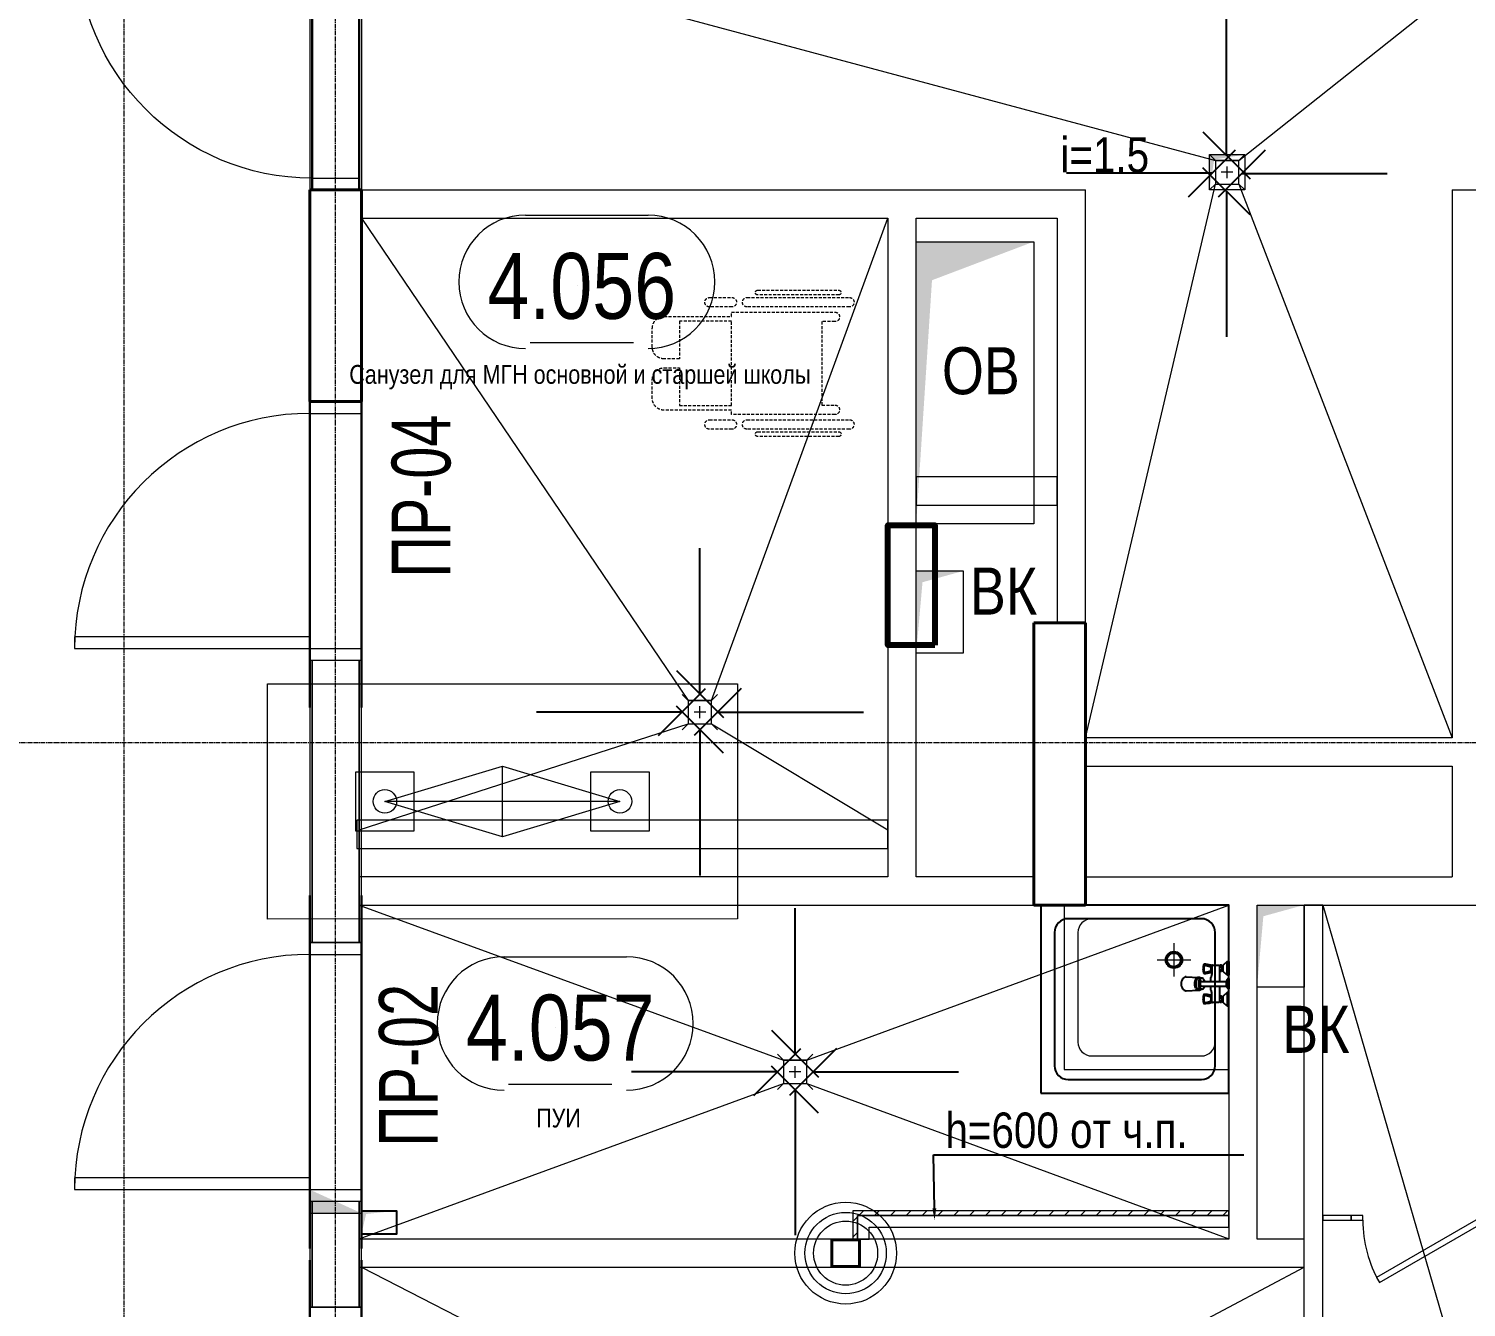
# Model space of a CAD drawing. Header units: millimetres. Extents: x -65509 to 912790, y 446 to 713294.
# Drawn here: x 495096 to 501211, y 549183 to 554618 of the extents above; entities that cross this region are included whole.
import ezdxf
from ezdxf import colors
from ezdxf.entities.mleader import LeaderData, LeaderLine
from ezdxf.enums import TextEntityAlignment as Align
from ezdxf.math import Vec2, Vec3

# ---------------------------------------------------------------- set-up
doc = ezdxf.new("R2010")
doc.units = ezdxf.units.MM
for name, pattern in [('CENTER2', [28.575, 19.05, -3.175, 3.175, -3.175]), ('DASHED', [19.05, 12.7, -6.35]), ('HIDDEN2', [4.7625, 3.175, -1.5875])]:
    doc.linetypes.add(name, pattern=pattern)
doc.layers.get('Defpoints').update_dxf_attribs({"color": 250})
for name, color, linetype, lineweight in [('АИ_Оборудование', 250, 'Continuous', 25), ('АИ_Сантехника', 4, 'Continuous', 0), ('АР_Area', 250, 'Continuous', 5), ('АР_Двери', 5, 'Continuous', 9), ('АР_Колонны', 250, 'Continuous', 30), ('АР_Сантехника_МГН', 4, 'Continuous', 0), ('АР_Стены ГКЛ', 250, 'Continuous', 15), ('АР_Стены ЖБ', 250, 'Continuous', 35), ('АР_Стены кирпич', 250, 'Continuous', 20), ('АР_Стены ПЕНОблок', 250, 'Continuous', 20), ('АР_Тонкая', 250, 'Continuous', 5), ('ВК_Шахты', 250, 'Continuous', 9), ('Двери кабины', 250, 'Continuous', 0), ('КМ_Фахверки', 250, 'Continuous', 25), ('ОВ_Кондиционирование', 250, 'Continuous', 25), ('ОВ_Шахты', 250, 'Continuous', 5), ('РД_Воронки с кровли', 250, 'Continuous', 18), ('РД_Оси_100', 250, 'Continuous', 0), ('РД_Разуклонка к трапам', 124, 'Continuous', 0)]:
    doc.layers.add(name, color=color, linetype=linetype, lineweight=lineweight)
for name, color, linetype, lineweight, plot in [('АР_Делит', 250, 'Continuous', 0, False), ('РД_Проем', 250, 'Continuous', 0, False), ('РД_проем_инж перемыч_подсчет', 250, 'Continuous', 30, False)]:
    doc.layers.add(name, color=color, linetype=linetype, lineweight=lineweight, plot=plot)
doc.layers.add('РД_Перемычка инж проемов', color=250, linetype='Continuous')
doc.styles.add('Arial0', font='arial.ttf')
doc.styles.add('style1', font='ARIALN.TTF')
doc.styles.add('ккк', font='isocpeur.ttf', dxfattribs={"width": 0.85, "oblique": 15})
doc.dimstyles.new('scale_100', dxfattribs={"dimtxt": 250, "dimasz": 125, "dimexe": 60, "dimexo": 100, "dimgap": 30, "dimtad": 1, "dimdec": 0, "dimdsep": 46, "dimtxsty": 'style1', "dimblk": 'OBLIQUE', "dimcen": 150, "dimdle": 60, "dimclrd": 256, "dimclre": 256, "dimclrt": 256, "dimadec": 0, "dimazin": 0, "dimtfac": 1, "dimtdec": 0, "dimtmove": 1, "dimatfit": 3, "dimldrblk": 'OBLIQUE', "dimfxl": 1, "dimtolj": 1, "dimtzin": 0, "dimarcsym": 0})

# ---------------------------------------------------------------- blocks, each defined once
blk = doc.blocks.new('ПУЭ_смеситель')
for p, q in [((-106.8, 75.7), (-106.8, 52.1)), ((-104.6, 79.7), (-80.6, 74.1)), ((-73.2, 76.1), (-73.2, 51.7)), ((-72, 76.1), (-73.2, 76.1)), ((-72, 76.1), (-72, 39.1)), ((-69.8, 78.9), (-40.8, 78.9)), ((-36.8, 79.1), (-38.8, 76.5)), ((-38.8, 10), (-38.8, 76.9)), ((-38.8, 73.9), (-36.8, 71.7)), ((-36.8, 71.7), (-38.8, 68.9)), ((-36.8, 60.1), (-38.8, 62.9)), ((-30.6, 79.1), (-36.8, 79.1)), ((-36.8, 71.7), (-30.6, 71.7)), ((-28.4, 76.5), (-30.6, 79.1)), ((-30.6, 71.7), (-28.4, 73.9)), ((-30.6, 71.7), (-28.4, 68.9)), ((-30.6, 60.1), (-28.4, 62.9)), ((-28.4, 55.3), (-28.4, 76.5)), ((-24.2, 76.5), (-28.4, 76.5)), ((-7.4, 95.1), (-24.2, 79.5)), ((-24.2, 52.3), (-24.2, 79.5)), ((-7.4, 36.7), (-7.4, 95.1)), ((-7.4, 95.1), (0, 95.1)), ((0, 95.1), (0, 36.7)), ((-182.5, 29.4), (-128.2, 26.9)), ((-114, 23.4), (-128, 23.4)), ((-114.7, 10), (-10, 10)), ((-104.6, 48.1), (-80.6, 53.7)), ((-76.1, 10), (-76.1, 26.7)), ((-73.2, 51.7), (-72, 51.7)), ((-38.8, 57.9), (-36.8, 60.1)), ((-36.8, 52.7), (-38.8, 55.3)), ((-36.8, 60.1), (-30.6, 60.1)), ((-30.6, 52.7), (-36.8, 52.7)), ((-30.6, 60.1), (-28.4, 57.9)), ((-28.4, 55.3), (-30.6, 52.7)), ((-24.2, 55.3), (-28.4, 55.3)), ((-7.4, 36.7), (-24.2, 52.3)), ((-3, 22), (-10, 12.5)), ((-10, -12.5), (-10, 12.5)), ((0, 36.7), (-7.4, 36.7)), ((-3, -22), (-3, 22)), ((0, 22), (-3, 22)), ((0, 22), (0, -22)), ((-182.5, -29.4), (-128.2, -27.1)), ((-114, -23.4), (-128, -23.4)), ((-114.7, -10), (-10, -10)), ((-106.8, -52.7), (-106.8, -76.3)), ((-104.6, -48.7), (-80.6, -54.3)), ((-76.1, -27.2), (-76.1, -10)), ((-73.2, -52.3), (-72, -52.3)), ((-73.2, -76.7), (-73.2, -52.3)), ((-72, -76.7), (-72, -39.7)), ((-38.8, -76.5), (-38.8, -10)), ((-36.8, -52.7), (-38.8, -55.3)), ((-38.8, -57.9), (-36.8, -60.1)), ((-36.8, -60.1), (-38.8, -62.9)), ((-30.6, -52.7), (-36.8, -52.7)), ((-36.8, -60.1), (-30.6, -60.1)), ((-28.4, -55.3), (-30.6, -52.7)), ((-30.6, -60.1), (-28.4, -57.9)), ((-30.6, -60.1), (-28.4, -62.9)), ((-24.2, -55.3), (-28.4, -55.3)), ((-28.4, -76.5), (-28.4, -55.3)), ((-7.4, -36.7), (-24.2, -52.3)), ((-24.2, -79.5), (-24.2, -52.3)), ((-3, -22), (-10, -12.5)), ((0, -36.7), (-7.4, -36.7)), ((-7.4, -36.7), (-7.4, -95.1)), ((0, -22), (-3, -22)), ((0, -95.1), (0, -36.7)), ((-104.6, -80.3), (-80.6, -74.7)), ((-72, -76.7), (-73.2, -76.7)), ((-40.8, -79.5), (-69.8, -79.5)), ((-38.8, -76.5), (-40.8, -79.5)), ((-36.8, -71.7), (-38.8, -68.9)), ((-38.8, -73.9), (-36.8, -71.7)), ((-36.8, -79.1), (-38.8, -76.5)), ((-36.8, -71.7), (-30.6, -71.7)), ((-30.6, -79.1), (-36.8, -79.1)), ((-30.6, -71.7), (-28.4, -68.9)), ((-30.6, -71.7), (-28.4, -73.9)), ((-28.4, -76.5), (-30.6, -79.1)), ((-24.2, -76.5), (-28.4, -76.5)), ((-7.4, -95.1), (-24.2, -79.5)), ((0, -95.1), (-7.4, -95.1))]:
    blk.add_line(p, q)
for centre, radius, start, end in [((-53.2, 62.6), 57, 157.82246, 178.68627), ((-53.2, 65.2), 57, 181.31373, 202.17754), ((-102.1, 75.7), 4.74, 122.37841, 180), ((-98.9, 84), 7.1, 178.68627, 216.61398), ((-121.6, -121.7), 206.4, 77.12471, 85.66633), ((-98.5, 173.6), 94, 266.28017, 279.93305), ((-85.6, 64.5), 10.8, 356.71851, 62.52899), ((-85.6, 63.3), 10.8, 297.47101, 3.28149), ((-77.4, 75.7), 4.17, 5.28608, 65.1491), ((-69.8, 76.7), 2.26, 90, 193.68555), ((-40.8, 76.9), 2, 0, 90), ((-159.3, 0), 43.2, 164.27804, 195.72198), ((-170.7, 3.2), 31.3, 145.79984, 164.27804), ((-178, 8.1), 22.6, 121.36202, 145.79984), ((-182.5, 15.6), 13.9, 87.34582, 121.36203), ((-106.7, -0.1), 39.8, 164.35894, 195.64108), ((-117.3, 2.9), 28.8, 145.94422, 164.35894), ((-124, 7.4), 20.7, 121.50035, 145.94422), ((-96.7, 0), 43.8, 167.53823, 192.46179), ((-112.2, 3.4), 27.9, 151.91881, 167.53823), ((-122, 8.6), 16.9, 127.82457, 151.91881), ((-128.2, 14.3), 12.6, 58.49965, 121.50034), ((-128, 16.4), 7, 90, 127.82457), ((-85.2, 0), 43.8, 167.53823, 192.46179), ((-100.7, 3.4), 27.9, 151.91881, 167.53823), ((-82.7, 0), 43.8, 167.53823, 192.46179), ((-98.2, 3.4), 27.9, 151.91881, 167.53823), ((-110.5, 8.6), 16.9, 127.82457, 151.91881), ((-107.9, 8.6), 16.9, 127.82457, 151.91881), ((-108.3, 0), 13.7, 163.28473, 196.71526), ((-132.5, 7.4), 20.7, 50.6316, 58.49965), ((-111.4, 1), 10.4, 144.05789, 163.28473), ((-116.5, 16.4), 7, 90, 127.82457), ((-113.5, 2.4), 7.92, 119.74058, 144.05789), ((-114, 16.4), 7, 52.17543, 127.82459), ((-114.7, 4.7), 5.33, 90, 119.74058), ((-120.1, 8.6), 16.9, 28.08119, 52.17543), ((-102.1, 52.1), 4.74, 180, 237.62159), ((-121.6, 249.6), 206.4, 274.33367, 282.87529), ((-98.9, 43.9), 7.1, 143.38602, 181.31373), ((-129.8, 3.4), 27.9, 13.62703, 28.08119), ((-98.5, -45.7), 94, 80.06695, 93.71983), ((-92.9, 39.1), 20.9, 323.49598, 0), ((-77.4, 52.1), 4.17, 294.8509, 354.71392), ((-170.7, -3.2), 31.3, 195.72196, 214.20016), ((-178, -8.1), 22.6, 214.20016, 238.63798), ((-182.5, -15.6), 13.9, 238.63798, 270), ((-182.5, -15.6), 13.9, 270, 274.97735), ((-117.3, -3), 28.8, 195.64106, 214.05578), ((-124, -7.6), 20.7, 214.05578, 238.49965), ((-112.2, -3.4), 27.9, 192.46177, 208.08119), ((-122, -8.6), 16.9, 208.08119, 232.17543), ((-128.2, -14.5), 12.6, 238.49965, 301.50036), ((-128, -16.4), 7, 232.17543, 270), ((-100.7, -3.4), 27.9, 192.46177, 208.08119), ((-98.2, -3.4), 27.9, 192.46177, 208.08119), ((-110.5, -8.6), 16.9, 208.08119, 232.17543), ((-107.9, -8.6), 16.9, 208.08119, 232.17543), ((-132.5, -7.6), 20.7, 301.50035, 309.98498), ((-111.4, -1), 10.4, 196.71527, 215.94211), ((-116.5, -16.4), 7, 232.17543, 270), ((-113.5, -2.4), 7.92, 215.94211, 240.25942), ((-114, -16.4), 7, 232.17543, 307.82455), ((-114.7, -4.7), 5.33, 240.25942, 270), ((-53.2, -65.8), 57, 157.82246, 178.68627), ((-120.1, -8.6), 16.9, 307.82457, 331.91881), ((-102.1, -52.7), 4.74, 122.37841, 180), ((-98.9, -44.4), 7.1, 178.68627, 216.61398), ((-121.6, -250.1), 206.4, 77.12471, 85.66633), ((-129.8, -3.4), 27.9, 331.91881, 346.37297), ((-98.5, 45.2), 94, 266.28017, 279.93305), ((-85.6, -63.9), 10.8, 356.71851, 62.52899), ((-92.9, -39.7), 20.9, 0, 36.50402), ((-77.4, -52.7), 4.17, 5.28608, 65.1491), ((-53.2, -63.2), 57, 181.31373, 202.17754), ((-102.1, -76.3), 4.74, 180, 237.62159), ((-121.6, 121.2), 206.4, 274.33367, 282.87529), ((-98.9, -84.5), 7.1, 143.38602, 181.31373), ((-98.5, -174.1), 94, 80.06695, 93.71983), ((-85.6, -65.1), 10.8, 297.47101, 3.28149), ((-77.4, -76.3), 4.17, 294.8509, 354.71392), ((-69.8, -77.2), 2.26, 166.31445, 270)]:
    blk.add_arc(centre, radius, start, end)
blk = doc.blocks.new('Поддон 600х600')
at = {"lineweight": 0}
for p, q in [((200, -260.9), (200, -139.1)), ((139.1, -200), (260.9, -200))]:
    blk.add_line(p, q, dxfattribs=at)
blk.add_lwpolyline([(600, -600), (600, 0), (0, 0), (0, -600)], close=True)
blk.add_lwpolyline([(550, -500), (550, -100, 0.414214), (500, -50), (100, -50, 0.414214), (50, -100), (50, -500, 0.414214), (100, -550), (500, -550, 0.414214)], format="xyb", close=True)
for radius in [30, 25]:
    blk.add_circle((200, -200), radius)
blk = doc.blocks.new('otv')
at = {"linetype": 'Continuous'}
blk.add_lwpolyline([(0, -1), (0, 0), (1, 0), (1, -1)], close=True, dxfattribs=at)
blk.add_solid([(0, -1), (0, 0), (0.1346, -0.1366), (1, 0)], dxfattribs=at)
blk = doc.blocks.new('Ф_крпич 120')
at = {"layer": 'АР_Делит', "color": 1}
for radius in [216.3, 173, 136.2]:
    blk.add_circle((60, -60), radius, dxfattribs=at)
at = {"layer": 'КМ_Фахверки'}
blk.add_lwpolyline([(0, 0), (120, 0), (120, -120), (0, -120)], close=True, dxfattribs=at)
at = {"layer": 'КМ_Фахверки', "lineweight": 5}
blk.add_lwpolyline([(6, -6), (114, -6), (114, -114), (6, -114)], close=True, dxfattribs=at)
blk = doc.blocks.new('_Oblique')
at = {"color": 0, "linetype": 'ByBlock', "lineweight": -2}
blk.add_line((-0.5, -0.5), (0.5, 0.5), dxfattribs=at)
blk = doc.blocks.new('A$Cd7e03b91')
at = {"layer": 'РД_Разуклонка к трапам', "lineweight": 0}
for p, q in [((-100, 100), (-150, 150)), ((100, 100), (150, 150)), ((-50, 0), (50, 0)), ((0, -50), (0, 50)), ((-100, -100), (-150, -150)), ((100, -100), (150, -150))]:
    blk.add_line(p, q, dxfattribs=at)
blk.add_lwpolyline([(-100, 100), (100, 100), (100, -100), (-100, -100), (-100, 100)], dxfattribs=at)
blk.add_lwpolyline([(-100, 100), (100, 100), (100, -100), (-100, -100), (-100, 100)], dxfattribs=at)
blk = doc.blocks.new('СОШ_2200_АР_ОСИ_М100_28.05.24')
at = {"layer": 'РД_Оси_100', "linetype": 'CENTER2'}
blk.add_line((119910, 45300), (94200, 45300), dxfattribs=at)
for points in [[(105900, 139938.679), (105900, -6155)], [(106800, -6155), (106800, 139938.679)]]:
    blk.add_lwpolyline(points, dxfattribs=at)
blk = doc.blocks.new('Коляска')
at = {"layer": 'АИ_Сантехника', "linetype": 'DASHED', "lineweight": 0}
for p, q in [((-310.9, 71.7), (-310.9, -273.5)), ((-290.9, -273.5), (-290.9, 71.7)), ((-279.8, 116.6), (-279.8, -318.4)), ((-239.8, -318.4), (-239.8, 116.6)), ((239.8, 116.6), (239.8, -318.4)), ((279.8, -318.4), (279.8, 116.6)), ((290.9, 71.7), (290.9, -273.5)), ((310.9, -273.5), (310.9, 71.7)), ((-217.5, 55), (-217.5, -385)), ((-177.5, 0), (-177.5, 55)), ((177.5, 0), (-177.5, 0)), ((177.5, 55), (177.5, 0)), ((217.5, -385), (217.5, 55)), ((-279.8, -383.4), (-279.8, -478.4)), ((-239.8, -478.4), (-239.8, -383.4)), ((-217.5, -385), (-199, -385)), ((-199, -385), (-199, -671.7)), ((-179, -606.7), (-179, -385)), ((-179, -385), (179, -385)), ((179, -385), (179, -606.7)), ((199, -671.7), (199, -385)), ((199, -385), (217.5, -385)), ((239.8, -383.4), (239.8, -478.4)), ((279.8, -478.4), (279.8, -383.4)), ((-19, -606.7), (-179, -606.7)), ((-19, -671.7), (-19, -606.7)), ((179, -606.7), (19, -606.7)), ((19, -606.7), (19, -671.7)), ((-149, -721.7), (-69, -721.7)), ((69, -721.7), (149, -721.7))]:
    blk.add_line(p, q, dxfattribs=at)
for centre, radius, start, end in [((-259.8, 116.6), 20, 0, 180), ((259.8, 116.6), 20, 0, 180), ((-300.9, 71.7), 10, 0, 180), ((-197.5, 55), 20, 0, 180), ((197.5, 55), 20, 0, 180), ((300.9, 71.7), 10, 0, 180), ((-300.9, -273.5), 10, 180, 0), ((300.9, -273.5), 10, 180, 0), ((-259.8, -318.4), 20, 180, 0), ((-259.8, -383.4), 20, 0, 180), ((259.8, -318.4), 20, 180, 0), ((259.8, -383.4), 20, 0, 180), ((-259.8, -478.4), 20, 180, 0), ((259.8, -478.4), 20, 180, 0), ((-149, -671.7), 50, 180, 270), ((-69, -671.7), 50, 270, 0), ((69, -671.7), 50, 180, 270), ((149, -671.7), 50, 270, 0)]:
    blk.add_arc(centre, radius, start, end, dxfattribs=at)
blk = doc.blocks.new('A$Cd58bfb5e')
at = {"layer": 'РД_Воронки с кровли', "lineweight": 0, "ltscale": 2}
for p, q in [((-500, -0.3), (0, 149.7)), ((0, -150.3), (0, 149.8)), ((0, 149.7), (500, 0.3)), ((500, 0.3), (-500, -0.3)), ((500, 0.3), (0, -150.3)), ((0, -150.3), (-500, -0.3))]:
    blk.add_line(p, q, dxfattribs=at)
at = {"layer": 'РД_Воронки с кровли'}
for points in [[(1000, 500.3), (1000, -499.7), (-1000, -500.3), (-1000, 499.7)], [(625, -125.3), (625, 124.7), (375, 124.7), (375, -125.3)]]:
    blk.add_lwpolyline(points, close=True, dxfattribs=at)
at = {"layer": 'РД_Воронки с кровли', "linetype": 'Continuous', "lineweight": 0}
blk.add_lwpolyline([(-625, -125.3), (-375, -125.3), (-375, 124.7), (-625, 124.7)], close=True, dxfattribs=at)
at = {"layer": 'РД_Воронки с кровли', "lineweight": 0}
for centre in [(-500, 0.3), (500, 0.3)]:
    blk.add_circle(centre, 50, dxfattribs=at)
blk = doc.blocks.new('воронки с кровли')
at = {"layer": 'РД_Воронки с кровли', "lineweight": 70}
blk.add_blockref('A$Cd58bfb5e', (-123940.8, 237323.2), dxfattribs=at)
blk = doc.blocks.new('800х800')
at = {"lineweight": 0}
for p, q in [((-233.3, -162.3), (-233.3, -304.4)), ((-304.4, -233.3), (-162.3, -233.3))]:
    blk.add_line(p, q, dxfattribs=at)
blk.add_lwpolyline([(-800, -800), (0, -800), (0, 0), (-800, 0)], close=True)
blk.add_lwpolyline([(-683.3, -741.7), (-116.7, -741.7, 0.414214), (-58.3, -683.3), (-58.3, -116.7, 0.414214), (-116.7, -58.3), (-683.3, -58.3, 0.414214), (-741.7, -116.7), (-741.7, -683.3, 0.414214)], format="xyb", close=True)
for radius in [35, 29.2]:
    blk.add_circle((-233.3, -233.3), radius)
blk = doc.blocks.new('MOK-МаркаПом_овал_ареал')
for p, q in [((-2.986, 3.764), (3.522, 3.764)), ((-2.75, -3), (2.75, -3))]:
    blk.add_line(p, q)
for centre, radius, start, end in [((-2.986, 0.215), 3.55, 90, 270), ((3.522, 0.215), 3.55, 270, 90), ((-7.411, 0), 7.161, 0, 0.00095)]:
    blk.add_arc(centre, radius, start, end)
at = {"color": 0, "style": 'style1'}
blk.add_attdef('АР-ПОМЕЩЕНИЕ:НОМЕР', text='', height=3, dxfattribs=at).set_placement((0.261, 0), align=Align.MIDDLE)
blk = doc.blocks.new('MOK-МаркаПеремычки')
at = {"color": 0, "style": 'ккк', "oblique": 15, "width": 0.85}
blk.add_attdef('АР-ПРОЕМ:ПЕРЕМЫЧКА', text='', height=2.5, dxfattribs=at).set_placement((0, 0), align=Align.MIDDLE)

msp = doc.modelspace()

# ---------------------------------------------------------------- hatches: boundary and pattern name
at = {"layer": 'АР_Стены ГКЛ', "linetype": 'Continuous', "lineweight": 0}
h = msp.add_hatch(dxfattribs=at)
h.set_pattern_fill('ANSI31', color=256, scale=15, angle=-360, style=0)
h.set_pattern_definition([(45, (389600.88, 506283.32), (-33.67596, 33.67596), [])])
h.paths.add_polyline_path([(498600.882, 549593.318), (498620.882, 549573.318), (500200.882, 549573.318), (500200.882, 549593.318)], flags=0)
h = msp.add_hatch(dxfattribs=at)
h.set_pattern_fill('ANSI31', color=256, scale=15, style=0)
h.set_pattern_definition([(45, (389600.88, 506283.32), (-33.67596, 33.67596), [])])
h.paths.add_polyline_path([(498600.882, 549473.318), (498620.882, 549473.318), (498620.882, 549573.318), (498600.882, 549593.318)], flags=0)
at = {"layer": 'ОВ_Кондиционирование', "linetype": 'Continuous', "lineweight": 5}
for points in [[(496290.882, 549683.318), (496290.882, 549583.318), (496400.882, 549633.318)], [(496290.882, 549583.318), (496510.882, 549583.318), (496400.882, 549633.318)]]:
    msp.add_hatch(color=256, dxfattribs=at).paths.add_polyline_path(points, flags=0)

# ---------------------------------------------------------------- linework, layer by layer
at = {"layer": 'АР_Двери', "linetype": 'Continuous', "lineweight": 9}
for points in [[(496500.882, 553983.318), (496500.882, 553933.318), (496300.882, 553933.318), (496300.882, 553983.318)], [(496510.882, 552983.318), (496510.882, 553033.318), (496290.882, 553033.318), (496290.882, 552983.318)], [(496290.882, 551983.318), (496290.882, 552033.318), (495290.882, 552033.318), (495290.882, 551983.318)], [(496510.882, 551983.318), (496510.882, 551933.318), (496290.882, 551933.318), (496290.882, 551983.318)], [(496510.882, 550683.318), (496510.882, 550733.318), (496290.882, 550733.318), (496290.882, 550683.318)], [(496290.882, 549683.318), (496290.882, 549733.318), (495290.882, 549733.318), (495290.882, 549683.318)], [(496510.882, 549683.318), (496510.882, 549633.318), (496290.882, 549633.318), (496290.882, 549683.318)], [(496510.882, 549133.322), (496510.882, 549183.322), (496290.882, 549183.322), (496290.882, 549133.322)]]:
    msp.add_lwpolyline(points, close=True, dxfattribs=at)
at = {"layer": 'АР_Двери', "linetype": 'Continuous', "lineweight": 9, "extrusion": (0, 0, -1)}
msp.add_arc((-496300.882, 554983.318), 1000, 270, 0, dxfattribs=at)
at = {"layer": 'АР_Двери', "linetype": 'Continuous', "lineweight": 9}
for centre in [(496290.882, 551983.318), (496290.882, 549683.318)]:
    msp.add_arc(centre, 1000, 90, 180, dxfattribs=at)
at = {"layer": 'АР_Делит', "lineweight": 80}
msp.add_lwpolyline([(498950.882, 551998.383), (498750.882, 551998.383), (498750.882, 552508.383), (498950.882, 552508.383)], close=True, dxfattribs=at)
at = {"layer": 'АР_Колонны', "linetype": 'HIDDEN2', "lineweight": 25}
for p, q in [((496290.882, 553933.318), (496510.882, 553933.318)), ((496290.882, 553033.318), (496290.882, 553933.318)), ((496510.882, 553933.318), (496510.882, 553033.318)), ((496510.882, 553033.318), (496290.882, 553033.318)), ((499370.883, 552093.318), (499590.883, 552093.318)), ((499370.883, 550893.318), (499370.883, 552093.318)), ((499590.883, 552093.318), (499590.883, 550893.318)), ((499590.883, 550893.318), (499370.883, 550893.318))]:
    msp.add_line(p, q, dxfattribs=at)
at = {"layer": 'АР_Колонны', "linetype": 'Continuous', "lineweight": 35}
for p, q in [((496290.882, 553933.318), (496290.882, 553033.318)), ((496510.882, 553933.318), (496290.882, 553933.318)), ((496510.882, 553033.318), (496510.882, 553933.318)), ((496290.882, 553033.318), (496510.882, 553033.318)), ((499370.883, 552093.318), (499370.883, 550893.318)), ((499590.883, 552093.318), (499370.883, 552093.318)), ((499590.883, 550893.318), (499590.883, 552093.318)), ((499370.883, 550893.318), (499590.883, 550893.318))]:
    msp.add_line(p, q, dxfattribs=at)
at = {"layer": 'АР_Стены ГКЛ', "linetype": 'Continuous', "lineweight": 5}
for p, q in [((500200.882, 549593.318), (498600.882, 549593.318)), ((498600.882, 549593.318), (498600.882, 549473.318)), ((500200.882, 549573.318), (498620.882, 549573.318)), ((498620.882, 549573.318), (500200.882, 549573.318)), ((498620.882, 549573.318), (498620.882, 549473.318)), ((498620.882, 549473.318), (498620.882, 549573.318)), ((500200.882, 549573.318), (500200.882, 549593.318)), ((500200.882, 549523.318), (500200.882, 549573.318)), ((498670.882, 549523.318), (500200.882, 549523.318)), ((498670.882, 549473.318), (498670.882, 549523.318)), ((498600.882, 549473.318), (498620.882, 549473.318)), ((498620.882, 549473.318), (498670.882, 549473.318))]:
    msp.add_line(p, q, dxfattribs=at)
at = {"layer": 'АР_Стены ГКЛ', "linetype": 'Continuous', "lineweight": 15}
for p, q in [((500720.882, 549573.318), (500600.882, 549573.318)), ((500600.882, 549573.318), (500600.882, 549553.318)), ((500720.882, 549553.318), (500720.882, 549573.318)), ((500600.882, 549553.318), (500720.882, 549553.318))]:
    msp.add_line(p, q, dxfattribs=at)
at = {"layer": 'АР_Стены ЖБ', "linetype": 'Continuous', "lineweight": 40}
for p, q in [((496510.882, 553933.318), (496290.882, 553933.318)), ((496290.882, 553933.318), (496290.882, 553033.318)), ((496510.882, 553033.318), (496510.882, 553933.318)), ((496290.882, 553033.318), (496510.882, 553033.318)), ((499590.883, 552093.318), (499370.883, 552093.318)), ((499370.883, 552093.318), (499370.883, 550893.318)), ((499590.883, 550893.318), (499590.883, 552093.318)), ((499370.883, 550893.318), (499590.883, 550893.318))]:
    msp.add_line(p, q, dxfattribs=at)
at = {"layer": 'АР_Стены кирпич', "linetype": 'Continuous', "lineweight": 20}
for p, q in [((496510.882, 553933.319), (499590.883, 553933.318)), ((496510.882, 553933.319), (496510.882, 553813.319)), ((499590.883, 552093.289), (499590.883, 553933.318)), ((501150.408, 553933.318), (501470.882, 553933.318)), ((501150.408, 553933.318), (501150.408, 553813.318)), ((496510.882, 553813.319), (498750.882, 553813.318)), ((498750.882, 553813.318), (498750.882, 551013.318)), ((498870.882, 551013.318), (498870.882, 553813.318)), ((498870.882, 553813.318), (499470.883, 553813.318)), ((499470.883, 553813.318), (499470.883, 552093.289)), ((501150.408, 553813.318), (501150.882, 553813.318)), ((501150.882, 553813.318), (501150.882, 551603.318)), ((498870.805, 552713.551), (498870.805, 552593.551)), ((499470.883, 552713.551), (498870.805, 552713.551)), ((499470.883, 552593.551), (499470.883, 552713.551)), ((498870.805, 552593.551), (499470.883, 552593.551)), ((499470.883, 552093.289), (499590.883, 552093.289)), ((499590.883, 551603.318), (499590.883, 551483.318)), ((501150.882, 551603.318), (499590.883, 551603.318)), ((499590.883, 551483.318), (501150.882, 551483.318)), ((501150.882, 551483.318), (501150.882, 551013.318)), ((498750.882, 551253.318), (496491.263, 551253.318)), ((496491.263, 551253.318), (496491.263, 551133.318)), ((498750.882, 551133.318), (498750.882, 551253.318)), ((496491.263, 551133.318), (498750.882, 551133.318)), ((498750.882, 551013.318), (496500.882, 551013.318)), ((496500.882, 551013.318), (496500.882, 550893.318)), ((499370.883, 551013.318), (498870.882, 551013.318)), ((499370.883, 550893.318), (499370.883, 551013.318)), ((499590.883, 551013.318), (501150.882, 551013.318)), ((499590.883, 551013.318), (499590.883, 550893.318)), ((496500.882, 550893.318), (499370.883, 550893.318)), ((499590.883, 550893.318), (500200.882, 550893.318)), ((500200.882, 550893.318), (500200.882, 549473.318)), ((500320.882, 550893.318), (504100.882, 550893.318)), ((500320.882, 549473.318), (500320.882, 550893.318)), ((496500.882, 549473.318), (496500.882, 549353.318)), ((500200.882, 549473.318), (496500.882, 549473.318)), ((500520.882, 549473.318), (500320.882, 549473.318)), ((500520.882, 549353.318), (500520.882, 549473.318)), ((496500.882, 549353.318), (500520.882, 549353.318))]:
    msp.add_line(p, q, dxfattribs=at)
at = {"layer": 'АР_Стены ПЕНОблок', "linetype": 'Continuous', "lineweight": 20}
for p, q in [((496500.882, 553034.318), (496300.882, 553034.318)), ((496300.882, 553034.318), (496300.882, 553033.318)), ((496300.882, 553033.318), (496500.882, 553033.318)), ((496500.882, 553033.318), (496500.882, 553034.318)), ((496500.882, 551933.318), (496300.882, 551933.318)), ((496300.882, 551933.318), (496300.882, 550733.318)), ((496500.882, 550733.318), (496500.882, 551933.318)), ((500600.882, 550893.318), (500520.882, 550893.318)), ((500520.882, 548973.318), (500520.882, 550893.318)), ((500600.882, 548973.318), (500600.882, 550893.318)), ((496300.882, 550733.318), (496500.882, 550733.318)), ((496500.882, 549633.318), (496300.882, 549633.318)), ((496300.882, 549633.318), (496300.882, 549183.322)), ((496500.882, 549183.322), (496500.882, 549633.318)), ((496300.882, 549183.322), (496500.882, 549183.322))]:
    msp.add_line(p, q, dxfattribs=at)
at = {"layer": 'АР_Тонкая', "linetype": 'Continuous', "lineweight": 0}
for p, q in [((496300.882, 553034.318), (496290.882, 553034.318)), ((496290.882, 553034.318), (496290.882, 553033.318)), ((496290.882, 553033.318), (496300.882, 553033.318)), ((496300.882, 553033.318), (496300.882, 553034.318)), ((496510.882, 553034.318), (496500.882, 553034.318)), ((496500.882, 553034.318), (496500.882, 553033.318)), ((496500.882, 553033.318), (496510.882, 553033.318)), ((496510.882, 553033.318), (496510.882, 553034.318)), ((496300.882, 551933.318), (496290.882, 551933.318)), ((496290.882, 551933.318), (496290.882, 550733.318)), ((496300.882, 550733.318), (496300.882, 551933.318)), ((496510.882, 551933.318), (496500.882, 551933.318)), ((496500.882, 551933.318), (496500.882, 550733.318)), ((496510.882, 550733.318), (496510.882, 551933.318)), ((496290.882, 550733.318), (496300.882, 550733.318)), ((496500.882, 550733.318), (496510.882, 550733.318)), ((496300.882, 549633.318), (496290.882, 549633.318)), ((496290.882, 549633.318), (496290.882, 549183.322)), ((496300.882, 549183.322), (496300.882, 549633.318)), ((496510.882, 549633.318), (496500.882, 549633.318)), ((496500.882, 549633.318), (496500.882, 549183.322)), ((496510.882, 549183.322), (496510.882, 549633.318)), ((496290.882, 549183.322), (496300.882, 549183.322)), ((496500.882, 549183.322), (496510.882, 549183.322))]:
    msp.add_line(p, q, dxfattribs=at)
at = {"layer": 'Двери кабины', "linetype": 'Continuous', "lineweight": 0}
for points in [[(500770.882, 549573.318), (500720.882, 549573.318), (500720.882, 549553.318), (500770.882, 549553.318)], [(501300.882, 549553.318), (501288.382, 549574.969), (500829.389, 549309.969), (500841.889, 549288.318)]]:
    msp.add_lwpolyline(points, close=True, dxfattribs=at)
msp.add_arc((501300.882, 549553.318), 530, 180.0000013, 210.0000013, dxfattribs=at)
at = {"layer": 'ОВ_Кондиционирование', "linetype": 'Continuous', "lineweight": 9}
for p, q in [((496290.882, 549583.318), (496290.882, 549683.318)), ((496290.882, 549683.318), (496510.882, 549683.318)), ((496510.882, 549583.318), (496510.882, 549683.318)), ((496290.882, 549583.318), (496510.882, 549583.318))]:
    msp.add_line(p, q, dxfattribs=at)
at = {"layer": 'РД_Проем', "linetype": 'Continuous', "lineweight": 0}
for p, q in [((496290.882, 555033.318), (496290.882, 553933.318)), ((496510.882, 555033.318), (496510.882, 553933.318)), ((496290.882, 553033.318), (496290.882, 551933.318)), ((496510.882, 553033.318), (496510.882, 551933.318)), ((496290.882, 550733.318), (496290.882, 549633.318)), ((496510.882, 550733.318), (496510.882, 549633.318))]:
    msp.add_line(p, q, dxfattribs=at)
at = {"layer": 'РД_проем_инж перемыч_подсчет', "linetype": 'Continuous', "lineweight": 30}
for p, q in [((496300.882, 556083.318), (496300.882, 553933.318)), ((496500.882, 556083.318), (496500.882, 553933.318)), ((496290.882, 553033.318), (496290.882, 551733.318)), ((496510.882, 553033.318), (496510.882, 551733.318)), ((496290.882, 550933.318), (496290.882, 549433.318)), ((496510.882, 550933.318), (496510.882, 549433.318)), ((496290.882, 549383.322), (496290.882, 547883.322)), ((496510.882, 549383.322), (496510.882, 547883.322))]:
    msp.add_line(p, q, dxfattribs=at)
at = {"layer": 'РД_Разуклонка к трапам', "ltscale": 2}
for points in [[(496510.882, 555033.319), (500143.625, 554058.318), (500243.625, 554058.318), (501470.882, 555033.318)], [(499590.883, 551603.318), (500143.625, 553958.318), (500243.625, 553958.318), (501150.882, 551603.318)], [(496510.881, 553813.318), (497900.88, 551763.318), (498000.88, 551763.318), (498750.88, 553813.318)], [(496500.88, 551213.318), (497900.88, 551663.318), (498000.88, 551663.318), (498750.88, 551213.318)], [(496500.882, 550893.318), (498305.882, 550233.793), (498405.882, 550233.793), (500200.882, 550893.318)], [(500600.882, 550893.318), (501355.882, 548288.445), (501455.882, 548288.445), (504100.882, 550893.318)], [(496500.882, 549474.268), (498305.882, 550133.793), (498405.882, 550133.793), (500200.882, 549474.268)], [(496510.882, 549353.318), (498498.371, 548333.318), (498598.371, 548333.318), (500520.882, 549353.318)]]:
    msp.add_lwpolyline(points, dxfattribs=at)

# ---------------------------------------------------------------- block references
at = {"layer": 'АИ_Оборудование'}
for name, p in [('800х800', (500200.881, 550893.317)), ('ПУЭ_смеситель', (500200.885, 550558.231))]:
    msp.add_blockref(name, p, dxfattribs=at)
at = {"layer": 'АР_Area', "linetype": 'Continuous', "lineweight": 5}
ref = msp.add_blockref('MOK-МаркаПом_овал_ареал', (497448.398, 553525.318), dxfattribs=dict(at, xscale=80, yscale=80, zscale=80))
ref.add_attrib('АР-ПОМЕЩЕНИЕ:НОМЕР', '4.056', dxfattribs={"layer": '0', "color": 0, "height": 280, "style": 'style1'}).set_placement((497448.398, 553525.318), align=Align.MIDDLE)
ref.add_attrib('АР-ПОМЕЩЕНИЕ:НАИМЕНОВАНИЕ', 'Санузел для МГН основной и старшей школы', dxfattribs={"layer": 'Defpoints', "color": 2, "height": 80, "style": 'style1'}).set_placement((497440.866, 553140.204), align=Align.MIDDLE)
ref = msp.add_blockref('MOK-МаркаПом_овал_ареал', (497356.761, 550372.318), dxfattribs=dict(at, xscale=80, yscale=80, zscale=80))
ref.add_attrib('АР-ПОМЕЩЕНИЕ:НОМЕР', '4.057', dxfattribs={"layer": '0', "color": 0, "height": 280, "style": 'style1'}).set_placement((497356.761, 550372.318), align=Align.MIDDLE)
ref.add_attrib('АР-ПОМЕЩЕНИЕ:НАИМЕНОВАНИЕ', 'ПУИ', dxfattribs={"layer": 'Defpoints', "color": 2, "height": 80, "style": 'style1'}).set_placement((497349.229, 549987.204), align=Align.MIDDLE)
at = {"layer": 'АР_Делит', "xscale": 1.166666666666667, "yscale": 1.166666666666667, "zscale": 1.166666666666667, "rotation": 270}
msp.add_blockref('Поддон 600х600', (500200.882, 550893.318), dxfattribs=at)
at = {"layer": 'АР_Сантехника_МГН', "xscale": -1, "rotation": 270}
msp.add_blockref('Коляска', (498470.201, 553196.052), dxfattribs=at)
at = {"layer": 'ВК_Шахты'}
for p, xscale, yscale in [((500118.625, 554083.318), 150, 150), ((498870.882, 552313.318), 200, 350), ((500320.882, 550893.318), 200, 350)]:
    msp.add_blockref('otv', p, dxfattribs=dict(at, xscale=xscale, yscale=yscale))
at = {"layer": 'КМ_Фахверки'}
msp.add_blockref('Ф_крпич 120', (498510.882, 549473.318), dxfattribs=at)
at = {"layer": 'ОВ_Кондиционирование', "xscale": 150, "yscale": 100}
msp.add_blockref('otv', (496510.885, 549593.318), dxfattribs=at)
at = {"layer": 'ОВ_Шахты', "xscale": 500, "yscale": 1200}
msp.add_blockref('otv', (498870.882, 553713.318), dxfattribs=at)
at = {"layer": 'РД_Воронки с кровли', "lineweight": 0}
msp.add_blockref('воронки с кровли', (621051.707, 314010.479), dxfattribs=at)
at = {"layer": 'РД_Оси_100'}
msp.add_blockref('СОШ_2200_АР_ОСИ_М100_28.05.24', (389600.882, 506283.318), dxfattribs=at)
at = {"layer": 'РД_Перемычка инж проемов', "linetype": 'Continuous', "lineweight": -3}
ref = msp.add_blockref('MOK-МаркаПеремычки', (496764.516, 552631.68, 200), dxfattribs=dict(at, xscale=100, yscale=100, zscale=100, rotation=89.99999999999999))
ref.add_attrib('АР-ПРОЕМ:ПЕРЕМЫЧКА', 'ПР-04', dxfattribs={"layer": '0', "color": 0, "height": 250, "rotation": 90, "style": 'Arial0', "width": 0.7}).set_placement((496764.516, 552631.68, 200), align=Align.MIDDLE)
ref = msp.add_blockref('MOK-МаркаПеремычки', (496710.726, 550211.68, 200), dxfattribs=dict(at, xscale=100, yscale=100, zscale=100, rotation=89.99999999999999))
ref.add_attrib('АР-ПРОЕМ:ПЕРЕМЫЧКА', 'ПР-02', dxfattribs={"layer": '0', "color": 0, "height": 250, "rotation": 90, "style": 'Arial0', "width": 0.7}).set_placement((496710.726, 550211.68, 200), align=Align.MIDDLE)
at = {"layer": 'РД_Разуклонка к трапам', "ltscale": 2, "xscale": -0.5000000000000002, "yscale": 0.5000000000000002, "zscale": 0.5}
for p in [(500193.625, 554008.318), (497950.88, 551713.318), (498355.882, 550183.793)]:
    msp.add_blockref('A$Cd7e03b91', p, dxfattribs=at)

# ---------------------------------------------------------------- texts
at = {"layer": 'ВК_Шахты', "char_height": 200, "width": 500, "attachment_point": 5, "style": 'style1'}
for insert in [(499242.448, 552228.064), (500570.882, 550364.795)]:
    msp.add_mtext('ВК', dxfattribs=dict(at, insert=insert))
at = {"layer": 'ОВ_Шахты', "insert": (499145.883, 553163.318), "char_height": 200, "width": 1850, "attachment_point": 5, "style": 'style1'}
msp.add_mtext('ОВ', dxfattribs=at)
at = {"layer": 'РД_Разуклонка к трапам', "ltscale": 2, "insert": (499673.144, 554157.558), "char_height": 150, "width": 2174.53625, "attachment_point": 2, "line_spacing_factor": 1.149209, "style": 'style1'}
msp.add_mtext('i=1.5', dxfattribs=at)

# ---------------------------------------------------------------- leaders
at = {"layer": 'АР_Стены ГКЛ', "lineweight": 0, "ltscale": 100}
ml = msp.add_multileader_mtext('Standard', dxfattribs=at)
ml.set_content('h=600 от ч.п.', color=256, style='style1')
ml.set_leader_properties(color=256)
ml.build(insert=Vec2(0, 0))
ml.multileader.update_dxf_attribs({"has_dogleg": 0, "text_left_attachment_type": 6, "text_right_attachment_type": 6, "arrow_head_size": 50, "scale": 100})
ctx = ml.context
ctx.base_point, ctx.scale, ctx.char_height, ctx.arrow_head_size, ctx.landing_gap_size, ctx.plane_origin, ctx.plane_x_axis, ctx.plane_y_axis = Vec3(498945.219, 549830.858), 100, 150, 50, 50, Vec3(509133.807, 552848.933), Vec3(1, 0.00000001), Vec3(-0.00000001, 1)
ctx.left_attachment, ctx.right_attachment = 6, 6
notes = []
notes.append((ctx, [(1, (1, 1, 0), (498145.219, 549830.858), (1, 0.00000001), 800, [(0, [(498948.972, 549553.575)], 0, [])])]))
ctx.mtext.insert, ctx.mtext.text_direction, ctx.mtext.rotation, ctx.mtext.flow_direction = Vec3(498995.219, 550010.858), Vec3(1, 0.00000001), 0.00000001, 5
at = {"layer": 'РД_Разуклонка к трапам', "ltscale": 2}
for points in [[(500190.974, 554080.031), (500190.974, 554699.31)], [(500129.843, 554004.201), (499510.564, 554004.201)], [(500255.501, 554002.958), (500874.78, 554002.958)], [(500190.974, 553927.967), (500190.974, 553308.688)], [(497950.931, 551790.391), (497950.931, 552409.67)], [(497874.847, 551713.318), (497255.569, 551713.318)], [(498026.912, 551713.318), (498646.191, 551713.318)], [(497950.931, 551638.327), (497950.931, 551019.048)], [(498355.934, 550260.866), (498355.934, 550880.145)], [(498279.85, 550183.793), (497660.571, 550183.793)], [(498431.914, 550183.793), (499051.193, 550183.793)], [(498355.934, 550108.802), (498355.934, 549489.523)]]:
    msp.add_leader(points, dimstyle='scale_100', override={"dimasz": 200, "dimgap": 30, "dimtad": 0}, dxfattribs=at)
for ctx, leaders in notes:
    for number, flags, end, landing, length, lines in leaders:
        leader = LeaderData()
        leader.index, (leader.has_last_leader_line, leader.has_dogleg_vector, leader.attachment_direction) = number, flags
        leader.last_leader_point, leader.dogleg_vector, leader.dogleg_length = Vec3(end), Vec3(landing), length
        for number, points, colour, breaks in lines:
            line = LeaderLine()
            line.index, line.vertices, line.color, line.breaks = number, Vec3.list(points), colors.encode_raw_color(colour), breaks
            leader.lines.append(line)
        ctx.leaders.append(leader)

doc.saveas('drawing.dxf')
